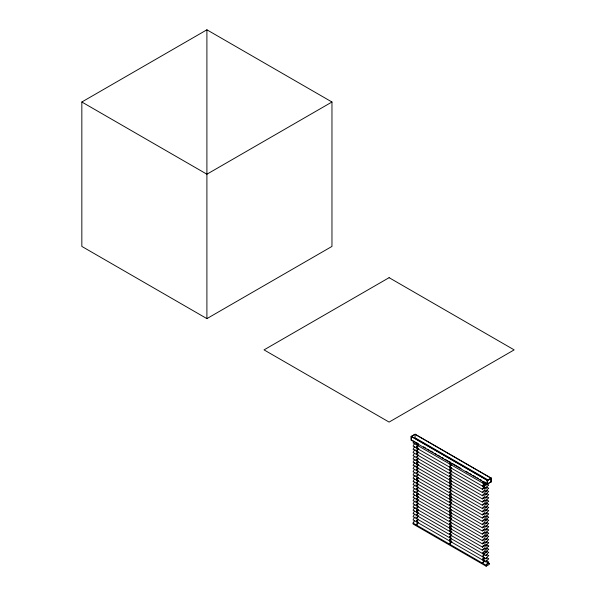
<?xml version="1.0" encoding="UTF-8"?>
<svg xmlns="http://www.w3.org/2000/svg" width="596" height="596" viewBox="0 0 596 596"><rect width="100%" height="100%" fill="white"/><g stroke="black" fill="none" stroke-linecap="round" stroke-linejoin="round"><path stroke-width="0.89" d="M482.589 482.983L483.058 482L483.46 482.224A4.172 2.406 -60 0 1 483.647 481.918M482.589 486.187L483.058 485.204L483.46 485.435A4.172 2.406 -60 0 1 484.779 483.788M483.647 488.333A4.172 2.406 -60 0 0 483.46 488.645L483.058 488.415L482.589 489.398L413.095 449.28A4.224 2.436 -60 0 1 414.898 446.65M483.647 491.544A4.172 2.406 -60 0 0 483.46 491.856L483.058 491.625L482.589 492.609L413.095 452.491A4.224 2.436 -60 0 1 415.151 449.645M483.647 542.896A4.172 2.406 -60 0 0 483.46 543.209L483.058 542.978L482.589 543.962L413.095 503.843A4.224 2.436 -60 0 1 415.151 500.998M482.589 553.595L483.058 552.604L483.46 552.835A4.172 2.406 -60 0 1 483.647 552.522M482.589 556.798L483.058 555.815L483.46 556.046A4.172 2.406 -60 0 1 484.779 554.399M482.589 560.009L483.058 559.026L483.46 559.257A4.172 2.406 -60 0 1 484.779 557.61M482.589 563.22L483.058 562.237L483.46 562.468A4.172 2.406 -60 0 1 484.779 560.821M483.647 494.755A4.172 2.406 -60 0 0 483.46 495.067L483.058 494.836L482.589 495.82L413.095 455.702A4.224 2.436 -60 0 1 414.652 453.295M483.647 497.965A4.172 2.406 -60 0 0 483.46 498.271L483.058 498.047L482.589 499.031L413.095 458.913A4.224 2.436 -60 0 1 414.898 456.275M483.647 501.169A4.172 2.406 -60 0 0 483.46 501.482L483.058 501.251L482.589 502.242L413.095 462.116A4.224 2.436 -60 0 1 415.151 459.27M483.647 504.38A4.172 2.406 -60 0 0 483.46 504.693L483.058 504.462L482.589 505.445L413.095 465.327A4.224 2.436 -60 0 1 414.898 462.697M483.647 507.591A4.172 2.406 -60 0 0 483.46 507.904L483.058 507.673L482.589 508.656L413.095 468.538A4.224 2.436 -60 0 1 415.151 465.692M483.647 510.802A4.172 2.406 -60 0 0 483.46 511.115L483.058 510.884L482.589 511.867L413.095 471.749A4.224 2.436 -60 0 1 414.652 469.343M483.647 514.013A4.172 2.406 -60 0 0 483.46 514.318L483.058 514.095L482.589 515.078L413.095 474.96A4.224 2.436 -60 0 1 414.898 472.323M483.647 517.216A4.172 2.406 -60 0 0 483.46 517.529L483.058 517.298L482.589 518.289L413.095 478.171A4.224 2.436 -60 0 1 415.151 475.325M483.647 520.427A4.172 2.406 -60 0 0 483.46 520.74L483.058 520.509L482.589 521.493L413.095 481.374A4.224 2.436 -60 0 1 414.652 478.975M483.647 523.638A4.172 2.406 -60 0 0 483.46 523.951L483.058 523.72L482.589 524.703L413.095 484.585A4.224 2.436 -60 0 1 414.898 481.955M483.647 526.849A4.172 2.406 -60 0 0 483.46 527.162L483.058 526.931L482.589 527.914L413.095 487.796A4.224 2.436 -60 0 1 415.151 484.95M483.647 530.06A4.172 2.406 -60 0 0 483.46 530.365L483.058 530.142L482.589 531.125L413.095 491.007A4.224 2.436 -60 0 1 414.898 488.37M483.647 533.271A4.172 2.406 -60 0 0 483.46 533.576L483.058 533.346L482.589 534.336L413.095 494.218A4.224 2.436 -60 0 1 415.151 491.372M483.647 536.475A4.172 2.406 -60 0 0 483.46 536.787L483.058 536.556L482.589 537.54L413.095 497.422A4.224 2.436 -60 0 1 414.652 495.023M483.647 539.685A4.172 2.406 -60 0 0 483.46 539.998L483.058 539.767L482.589 540.751L413.095 500.633A4.224 2.436 -60 0 1 414.898 498.003M483.647 549.318A4.172 2.406 -60 0 0 483.46 549.624L483.058 549.4L482.589 550.384L413.095 510.265A4.224 2.436 -60 0 1 415.151 507.42M486.232 483.304L484.667 486.239L484.667 487.841L483.773 488.362L483.326 488.102L483.326 486.269L485.487 482.201M483.773 488.362L483.773 486.53L485.941 482.462M484.265 487.506C486.329 487.677 481.836 489.316 483.602 487.744M484.883 487.692L484.883 553.714L483.2 554.459L483.602 553.766M451.626 538.464L451.381 538.695A4.172 2.406 -60 0 0 450.3 540.11A4.284 2.473 -60 0 0 449.831 541.093M81.838 102.005L206.901 29.8L331.965 102.005L331.965 246.416L206.901 318.622L81.838 246.416L81.838 102.005L206.901 174.211L331.965 102.005M411.113 436.443L415.084 434.149L491.32 478.163L491.32 481.836L487.349 484.131L411.113 440.109L411.113 436.443L487.349 480.458L491.32 478.163M415.285 434.268L411.315 436.555L411.315 440.228M491.126 481.717L487.155 484.012L487.155 480.346L491.126 478.052L491.32 481.836M414.652 520.695A4.224 2.436 -60 0 0 413.095 523.102L413.095 524.018L486.157 566.2L489.338 564.367L489.338 563.451L487.729 562.52M484.049 553.572L484.883 553.714M488.534 480.22L415.084 437.822L415.084 434.38L490.925 478.163L490.925 481.605M487.349 480.227L411.508 436.443L411.508 439.885M412.305 440.34L418.697 444.027M423.488 446.799L425.879 448.177M427.474 449.101L429.075 450.025M430.67 450.941L433.068 452.327M434.663 453.251L436.257 454.167M437.859 455.091L440.25 456.476M441.845 457.4L443.446 458.317M445.041 459.24L450.628 462.466M452.222 463.39L461.006 468.456M465.796 471.227L468.195 472.606M469.79 473.529L471.384 474.453M472.978 475.37L475.377 476.755M476.971 477.679L478.573 478.595M480.167 479.519L481.762 480.443M484.161 481.829L485.755 482.745M416.38 443.29L417.811 444.117M449.6 462.466L451.202 463.39M486.582 483.825L488.727 485.062A4.217 2.436 -60 0 0 486.157 488.251M416.671 444.929A4.284 2.473 -60 0 1 417.148 443.938L416.753 443.715A4.172 2.414 -60 0 1 417.14 443.104M450.3 462.243A4.172 2.414 -60 0 0 449.905 462.854L450.3 463.085A4.172 2.414 -60 0 1 450.911 462.191M486.157 485.047L413.095 442.865A4.224 2.436 -60 0 1 413.967 441.263M416.38 446.501L417.811 447.32M486.582 487.029L488.727 488.273A4.217 2.436 -60 0 0 486.157 491.462M418.474 445.503A4.172 2.414 -60 0 0 417.148 447.149L416.753 446.918A4.172 2.414 -60 0 1 418.072 445.272M449.429 467.048A4.284 2.473 -60 0 1 449.905 466.065L450.3 466.296A4.172 2.414 -60 0 1 451.626 464.642M484.22 485.978L484.667 486.239M418.474 448.713L418.072 448.483A4.172 2.414 -60 0 0 416.753 450.129L417.148 450.36A4.172 2.414 -60 0 1 418.474 448.713A4.284 2.473 -60 0 1 418.764 448.453M451.626 467.853L451.232 467.629A4.172 2.414 -60 0 0 449.905 469.275A4.284 2.473 -60 0 0 449.429 470.259M483.326 486.269L483.773 486.53M486.157 488.251L413.095 446.069A4.224 2.436 -60 0 1 415.151 443.223M484.22 487.588L484.667 487.841M449.6 468.888L451.202 469.812M486.582 490.24L488.727 491.477A4.217 2.436 -60 0 0 486.157 494.673M449.905 469.275L450.3 469.499A4.172 2.414 -60 0 1 451.381 468.083M449.429 473.47A4.284 2.473 -60 0 1 449.905 472.479A4.172 2.414 -60 0 1 451.232 470.833L451.626 471.063A4.172 2.414 -60 0 0 450.3 472.71A4.284 2.473 -60 0 0 449.831 473.693M484.734 490.635L486.157 491.462M416.38 452.915L417.811 453.742M449.6 472.099L451.202 473.023M485.867 493.041L488.727 494.687A4.217 2.436 -60 0 0 486.157 497.883M418.221 452.155A4.172 2.414 -60 0 0 417.148 453.571L416.753 453.34A4.172 2.414 -60 0 1 418.072 451.693M449.905 472.479L450.3 472.71M451.88 474.066A4.284 2.473 -60 0 0 451.626 474.274L451.232 474.043A4.172 2.414 -60 0 0 449.905 475.69A4.284 2.473 -60 0 0 449.429 476.673M484.734 493.846L486.157 494.673M449.6 475.31L451.202 476.226M486.582 496.662L488.727 497.898A4.217 2.436 -60 0 0 486.157 501.094M418.474 455.128A4.172 2.414 -60 0 0 417.148 456.782L416.753 456.551A4.172 2.414 -60 0 1 418.072 454.904M449.905 475.69L450.3 475.921A4.172 2.414 -60 0 1 451.626 474.274M418.474 458.339L418.072 458.115A4.172 2.414 -60 0 0 416.753 459.762L417.148 459.985A4.172 2.414 -60 0 1 418.474 458.339A4.284 2.473 -60 0 1 418.72 458.13M449.429 479.884A4.284 2.473 -60 0 1 449.905 478.901A4.172 2.414 -60 0 1 451.232 477.254L451.626 477.485M484.734 497.057L486.157 497.883M416.38 459.337L417.811 460.164M449.6 478.513L451.202 479.437M486.582 499.873L488.727 501.109A4.217 2.436 -60 0 0 486.157 504.298M449.905 478.901L450.3 479.132A4.172 2.414 -60 0 1 451.381 477.716M484.734 500.267L486.157 501.094M416.38 462.548L417.811 463.368M449.6 481.724L451.202 482.648M485.867 502.666L488.727 504.32A4.217 2.436 -60 0 0 486.157 507.509M418.474 461.55A4.172 2.414 -60 0 0 417.148 463.196L416.753 462.965A4.172 2.414 -60 0 1 418.072 461.319M449.429 483.095A4.284 2.473 -60 0 1 449.905 482.112L450.3 482.343A4.172 2.414 -60 0 1 451.626 480.696M451.626 483.9L451.232 483.676A4.172 2.414 -60 0 0 449.905 485.323A4.284 2.473 -60 0 0 449.429 486.306M484.734 503.478L486.157 504.298M449.6 484.935L451.202 485.859M486.582 506.287L488.727 507.524A4.217 2.436 -60 0 0 486.157 510.72M417.148 466.407L416.753 466.176A4.172 2.414 -60 0 1 418.072 464.53L418.474 464.761A4.172 2.414 -60 0 0 417.148 466.407A4.284 2.473 -60 0 0 416.671 467.391M449.905 485.323L450.3 485.546A4.172 2.414 -60 0 1 451.381 484.131M451.626 487.111L451.232 486.88A4.172 2.414 -60 0 0 449.905 488.526A4.284 2.473 -60 0 0 449.429 489.517M484.734 506.689L486.157 507.509M416.38 468.963L417.811 469.79M449.6 488.146L451.202 489.07M485.867 509.088L488.727 510.735A4.217 2.436 -60 0 0 486.157 513.931M418.221 468.203A4.172 2.414 -60 0 0 417.148 469.618L416.753 469.387A4.172 2.414 -60 0 1 418.072 467.741M449.905 488.526L450.3 488.757A4.172 2.414 -60 0 1 451.381 487.342M484.734 509.893L486.157 510.72M486.582 512.709L488.727 513.946A4.217 2.436 -60 0 0 486.157 517.142M418.474 471.183A4.172 2.414 -60 0 0 417.148 472.829L416.753 472.598A4.172 2.414 -60 0 1 418.072 470.952M449.429 492.728A4.284 2.473 -60 0 1 449.905 491.737L450.3 491.968A4.172 2.414 -60 0 1 451.626 490.322A4.284 2.473 -60 0 1 451.88 490.113M418.474 474.386L418.072 474.163A4.172 2.414 -60 0 0 416.753 475.809L417.148 476.033A4.172 2.414 -60 0 1 418.474 474.386A4.284 2.473 -60 0 1 418.764 474.133M451.626 493.533L451.232 493.302A4.172 2.414 -60 0 0 449.905 494.948A4.284 2.473 -60 0 0 449.429 495.932M484.734 513.104L486.157 513.931M449.6 494.561L451.202 495.485M486.582 515.92L488.727 517.157A4.217 2.436 -60 0 0 486.157 520.353M449.905 494.948L450.3 495.179A4.172 2.414 -60 0 1 451.381 493.764M484.734 516.315L486.157 517.142M416.38 478.595L417.811 479.422M449.6 497.772L451.202 498.696M485.867 518.714L488.727 520.368A4.217 2.436 -60 0 0 486.157 523.556M418.474 477.597A4.172 2.414 -60 0 0 417.148 479.244L416.753 479.013A4.172 2.414 -60 0 1 418.072 477.366M449.429 499.143A4.284 2.473 -60 0 1 449.905 498.159L450.3 498.39A4.172 2.414 -60 0 1 451.626 496.744M418.474 480.808L418.072 480.577A4.172 2.414 -60 0 0 416.753 482.224L417.148 482.455A4.172 2.414 -60 0 1 418.474 480.808A4.284 2.473 -60 0 1 418.72 480.6M451.88 499.739A4.284 2.473 -60 0 0 451.626 499.947L451.232 499.724A4.172 2.414 -60 0 0 449.905 501.37A4.284 2.473 -60 0 0 449.429 502.353M484.734 519.526L486.157 520.353M449.6 500.983L451.202 501.907M486.582 522.334L488.727 523.579A4.217 2.436 -60 0 0 486.157 526.767M449.905 501.37L450.3 501.601A4.172 2.414 -60 0 1 451.626 499.947M451.626 503.158L451.232 502.927A4.172 2.414 -60 0 0 449.905 504.581A4.284 2.473 -60 0 0 449.429 505.564M484.734 522.737L486.157 523.556M416.38 485.01L417.811 485.837M449.6 504.194L451.202 505.117M486.582 525.545L488.727 526.782A4.217 2.436 -60 0 0 486.157 529.978M418.221 484.25A4.172 2.414 -60 0 0 417.148 485.665L416.753 485.435A4.172 2.414 -60 0 1 418.072 483.788M449.905 504.581L450.3 504.805A4.172 2.414 -60 0 1 451.381 503.389M484.734 525.94L486.157 526.767M416.38 488.221L417.811 489.048M486.582 528.756L488.727 529.993A4.217 2.436 -60 0 0 486.157 533.189M418.474 487.23A4.172 2.414 -60 0 0 417.148 488.876L416.753 488.645A4.172 2.414 -60 0 1 418.072 486.999M449.429 508.775A4.284 2.473 -60 0 1 449.905 507.785L450.3 508.015A4.172 2.414 -60 0 1 451.626 506.369M418.474 490.433L418.072 490.21A4.172 2.414 -60 0 0 416.753 491.856L417.148 492.08A4.172 2.414 -60 0 1 418.474 490.433A4.284 2.473 -60 0 1 418.764 490.18M451.626 509.58L451.232 509.349A4.172 2.414 -60 0 0 449.905 510.995A4.284 2.473 -60 0 0 449.429 511.979M484.734 529.151L486.157 529.978M449.6 510.608L451.202 511.532M486.582 531.967L488.727 533.204A4.217 2.436 -60 0 0 486.157 536.4M449.905 510.995L450.3 511.226A4.172 2.414 -60 0 1 451.381 509.811M449.429 515.19A4.284 2.473 -60 0 1 449.905 514.206A4.172 2.414 -60 0 1 451.232 512.56L451.626 512.791A4.172 2.414 -60 0 0 450.3 514.437A4.284 2.473 -60 0 0 449.831 515.421M484.734 532.362L486.157 533.189M416.38 494.643L417.811 495.47M449.6 513.819L451.202 514.743M485.867 534.761L488.727 536.415A4.217 2.436 -60 0 0 486.157 539.603M418.221 493.875A4.172 2.414 -60 0 0 417.148 495.291L416.753 495.067A4.172 2.414 -60 0 1 418.072 493.413M449.905 514.206L450.3 514.437M451.88 515.786A4.284 2.473 -60 0 0 451.626 515.994L451.232 515.771A4.172 2.414 -60 0 0 449.905 517.417A4.284 2.473 -60 0 0 449.429 518.401M484.734 535.573L486.157 536.4M449.6 517.03L451.202 517.954M486.582 538.382L488.727 539.626A4.217 2.436 -60 0 0 486.157 542.814M418.474 496.855A4.172 2.414 -60 0 0 417.148 498.502L416.753 498.271A4.172 2.414 -60 0 1 418.072 496.624M449.905 517.417L450.3 517.648A4.172 2.414 -60 0 1 451.626 515.994M418.474 500.066L418.072 499.835A4.172 2.414 -60 0 0 416.753 501.482L417.148 501.713A4.172 2.414 -60 0 1 418.474 500.066A4.284 2.473 -60 0 1 418.72 499.858M449.429 521.612A4.284 2.473 -60 0 1 449.905 520.628A4.172 2.414 -60 0 1 451.232 518.982L451.626 519.205M484.734 538.784L486.157 539.603M416.38 501.057L417.811 501.884M449.6 520.241L451.202 521.165M486.582 541.593L488.727 542.829A4.217 2.436 -60 0 0 486.157 546.025M449.905 520.628L450.3 520.852A4.172 2.414 -60 0 1 451.381 519.436M484.734 541.987L486.157 542.814M416.38 504.268L417.811 505.095M449.6 523.452L451.202 524.376M485.867 544.394L488.727 546.04M418.474 503.277A4.172 2.414 -60 0 0 417.148 504.924L416.753 504.693A4.172 2.414 -60 0 1 418.072 503.046M449.429 524.823A4.284 2.473 -60 0 1 449.905 523.832L450.3 524.063A4.172 2.414 -60 0 1 451.626 522.416M451.626 525.627L451.232 525.396A4.172 2.414 -60 0 0 449.905 527.043A4.284 2.473 -60 0 0 449.429 528.026M484.734 545.198L486.157 546.025M449.6 526.663L451.202 527.579M486.582 548.015L488.727 549.251A4.217 2.436 -60 0 0 486.157 552.447M417.148 508.135L416.753 507.904A4.172 2.414 -60 0 1 418.072 506.257L418.474 506.481A4.172 2.414 -60 0 0 417.148 508.135A4.284 2.473 -60 0 0 416.671 509.118M449.905 527.043L450.3 527.274A4.172 2.414 -60 0 1 451.381 525.858M483.669 545.288A4.224 2.436 -60 0 0 482.581 547.173L413.095 507.054A4.224 2.436 -60 0 1 414.898 504.417M484.734 548.409L486.157 549.236M416.38 510.69L417.811 511.517M449.6 529.866L451.202 530.79M485.867 550.808L488.727 552.462A4.217 2.436 -60 0 0 486.157 555.651M418.221 509.923A4.172 2.414 -60 0 0 417.148 511.338L416.753 511.115A4.172 2.414 -60 0 1 418.072 509.461M449.905 530.254L450.3 530.485A4.172 2.414 -60 0 1 451.626 528.838L451.232 528.607A4.172 2.414 -60 0 0 449.905 530.254A4.284 2.473 -60 0 0 449.429 531.237M451.88 531.833A4.284 2.473 -60 0 0 451.626 532.049L451.232 531.818A4.172 2.414 -60 0 0 449.905 533.465A4.284 2.473 -60 0 0 449.429 534.448M484.734 551.62L486.157 552.447M486.582 554.429L488.727 555.673A4.217 2.436 -60 0 0 486.157 558.862M418.474 512.903A4.172 2.414 -60 0 0 417.148 514.549L416.753 514.318A4.172 2.414 -60 0 1 418.072 512.672M449.905 533.465L450.3 533.696A4.172 2.414 -60 0 1 451.626 532.049M418.474 516.114L418.072 515.883A4.172 2.414 -60 0 0 416.753 517.529L417.148 517.76A4.172 2.414 -60 0 1 418.474 516.114A4.284 2.473 -60 0 1 418.764 515.853M451.626 535.253L451.232 535.029A4.172 2.414 -60 0 0 449.905 536.676A4.284 2.473 -60 0 0 449.429 537.659M486.157 555.651L413.095 513.469A4.224 2.436 -60 0 1 414.652 511.07M449.6 536.288L451.202 537.212M486.582 557.64L488.727 558.877A4.217 2.436 -60 0 0 486.157 562.073M449.905 536.676L450.3 536.899A4.172 2.414 -60 0 1 451.381 535.484M486.157 558.862L413.095 516.68A4.224 2.436 -60 0 1 414.898 514.05M416.38 520.315L417.811 521.142M449.6 539.499L451.202 540.423M482.76 558.638L484.354 559.562M485.867 560.441L488.727 562.088A4.217 2.436 -60 0 0 486.157 565.284M418.474 519.325A4.172 2.414 -60 0 0 417.148 520.971L416.753 520.74A4.172 2.414 -60 0 1 418.072 519.094M449.429 540.87A4.284 2.473 -60 0 1 449.905 539.879L450.3 540.11M418.474 522.536L418.072 522.305A4.172 2.414 -60 0 0 416.753 523.951L417.148 524.182A4.172 2.414 -60 0 1 418.474 522.536A4.284 2.473 -60 0 1 418.72 522.32M451.88 541.466A4.284 2.473 -60 0 0 451.626 541.675L451.232 541.444A4.172 2.414 -60 0 0 449.905 543.09A4.284 2.473 -60 0 0 449.429 544.081M486.157 562.073L413.095 519.891A4.224 2.436 -60 0 1 415.151 517.045M449.905 543.09L450.3 543.321A4.172 2.414 -60 0 1 451.626 541.675M489.338 563.451A4.775 2.756 -60 0 0 486.157 565.284L413.095 523.102A4.775 2.756 -60 0 1 413.87 522.312M487.349 480.458L487.349 484.131M486.157 565.284L486.157 566.2M206.901 29.8L206.901 318.622M449.831 544.304A4.284 2.473 -60 0 1 450.3 543.321M416.671 525.165A4.284 2.473 -60 0 1 417.148 524.182M482.887 562.557A4.209 2.429 -60 0 1 484.138 560.821M416.671 521.954A4.284 2.473 -60 0 1 417.148 520.971M449.905 539.879A4.172 2.406 -60 0 1 450.986 538.464M416.671 518.743A4.284 2.473 -60 0 1 417.148 517.76M451.269 534.977A4.284 2.473 -60 0 1 451.522 534.768M416.671 515.533A4.284 2.473 -60 0 1 417.148 514.549M451.269 528.563A4.284 2.473 -60 0 1 451.522 528.347M416.671 512.329A4.284 2.473 -60 0 1 417.148 511.338M418.511 506.436A4.284 2.473 -60 0 1 418.764 506.228M416.671 505.907A4.284 2.473 -60 0 1 417.148 504.924M449.905 523.832A4.172 2.414 -60 0 1 450.986 522.416M451.232 518.982A4.284 2.473 -60 0 1 451.485 518.766M416.671 502.696A4.284 2.473 -60 0 1 417.148 501.713M416.671 499.485A4.284 2.473 -60 0 1 417.148 498.502M451.232 512.56A4.284 2.473 -60 0 1 451.485 512.351M416.671 496.282A4.284 2.473 -60 0 1 417.148 495.291M416.671 493.071A4.284 2.473 -60 0 1 417.148 492.08M416.671 489.86A4.284 2.473 -60 0 1 417.148 488.876M449.905 507.785A4.172 2.414 -60 0 1 450.986 506.369M451.269 502.882A4.284 2.473 -60 0 1 451.522 502.674M416.671 486.649A4.284 2.473 -60 0 1 417.148 485.665M482.887 559.346A4.209 2.429 -60 0 1 484.138 557.61M449.831 537.89A4.284 2.473 -60 0 1 450.3 536.899M482.887 556.135A4.209 2.429 -60 0 1 484.138 554.399M449.831 534.679A4.284 2.473 -60 0 1 450.3 533.696M482.887 552.924A4.209 2.429 -60 0 1 483.669 551.71M449.831 531.468A4.284 2.473 -60 0 1 450.3 530.485M482.887 549.713A4.209 2.429 -60 0 1 483.669 548.499M482.589 547.173A4.276 2.473 -60 0 1 483.058 546.189L483.46 546.42A4.172 2.406 -60 0 1 483.647 546.107M449.831 528.257A4.284 2.473 -60 0 1 450.3 527.274M482.723 543.627A4.217 2.436 -60 0 1 483.669 542.084M449.831 525.046A4.284 2.473 -60 0 1 450.3 524.063M449.831 521.843A4.284 2.473 -60 0 1 450.3 520.852M482.887 540.088A4.209 2.429 -60 0 1 483.669 538.873M449.831 518.632A4.284 2.473 -60 0 1 450.3 517.648M482.887 536.877A4.209 2.429 -60 0 1 483.669 535.662M482.887 533.666A4.209 2.429 -60 0 1 483.669 532.452M449.831 512.21A4.284 2.473 -60 0 1 450.3 511.226M482.887 530.462A4.209 2.429 -60 0 1 483.669 529.241M449.831 508.999A4.284 2.473 -60 0 1 450.3 508.015M482.887 527.251A4.209 2.429 -60 0 1 483.669 526.037M449.831 505.795A4.284 2.473 -60 0 1 450.3 504.805M482.887 524.04A4.209 2.429 -60 0 1 483.669 522.826M449.831 502.584A4.284 2.473 -60 0 1 450.3 501.594M482.887 520.83A4.209 2.429 -60 0 1 483.669 519.615M449.831 499.373A4.284 2.473 -60 0 1 450.3 498.39M482.887 517.619A4.209 2.429 -60 0 1 483.669 516.404M449.831 496.163A4.284 2.473 -60 0 1 450.3 495.179M482.887 514.415A4.209 2.429 -60 0 1 483.669 513.193M449.831 492.952A4.284 2.473 -60 0 1 450.3 491.968M482.887 511.204A4.209 2.429 -60 0 1 483.669 509.99M449.831 489.741A4.284 2.473 -60 0 1 450.3 488.757M482.887 507.993A4.209 2.429 -60 0 1 483.669 506.779M449.831 486.537A4.284 2.473 -60 0 1 450.3 485.546M482.887 504.782A4.209 2.429 -60 0 1 483.669 503.568M449.831 483.326A4.284 2.473 -60 0 1 450.3 482.343M482.887 501.571A4.209 2.429 -60 0 1 483.669 500.357M449.831 480.115A4.284 2.473 -60 0 1 450.3 479.132M482.887 498.36A4.209 2.429 -60 0 1 483.669 497.146M416.671 483.438A4.284 2.473 -60 0 1 417.148 482.455M416.671 480.227A4.284 2.473 -60 0 1 417.148 479.244M416.671 477.023A4.284 2.473 -60 0 1 417.148 476.033M416.671 473.813A4.284 2.473 -60 0 1 417.148 472.829M416.671 470.602A4.284 2.473 -60 0 1 417.148 469.618M486.157 485.047A4.217 2.436 -60 0 1 486.82 483.751M482.887 482.313A4.209 2.429 -60 0 1 483.453 481.382M449.429 463.837A4.284 2.473 -60 0 1 449.905 462.854M449.831 464.068A4.284 2.473 -60 0 1 450.3 463.085M417.148 443.938A4.172 2.414 -60 0 1 417.543 443.327M449.905 498.159A4.172 2.414 -60 0 1 450.986 496.744M451.269 493.257A4.284 2.473 -60 0 1 451.522 493.041M449.905 491.737A4.172 2.414 -60 0 1 450.986 490.322M451.269 486.835A4.284 2.473 -60 0 1 451.522 486.627M418.511 464.716A4.284 2.473 -60 0 1 418.764 464.5M486.157 549.236A4.217 2.436 -60 0 1 488.727 546.04M449.831 476.904A4.284 2.473 -60 0 1 450.3 475.921M482.887 495.157A4.209 2.429 -60 0 1 483.669 493.935M482.723 492.274A4.217 2.436 -60 0 1 483.669 490.732M482.723 489.063A4.217 2.436 -60 0 1 483.669 487.521M449.831 470.49A4.284 2.473 -60 0 1 450.3 469.499M416.671 464.18A4.284 2.473 -60 0 1 417.148 463.196M449.905 482.112A4.172 2.414 -60 0 1 450.986 480.696M451.232 477.254A4.284 2.473 -60 0 1 451.485 477.046M416.671 460.976A4.284 2.473 -60 0 1 417.148 459.985M416.671 457.765A4.284 2.473 -60 0 1 417.148 456.782M451.232 470.833A4.284 2.473 -60 0 1 451.485 470.624M416.671 454.554A4.284 2.473 -60 0 1 417.148 453.571M416.671 451.343A4.284 2.473 -60 0 1 417.148 450.36M449.831 467.279A4.284 2.473 -60 0 1 450.3 466.296M482.887 485.524A4.209 2.429 -60 0 1 484.138 483.788M416.671 448.132A4.284 2.473 -60 0 1 417.148 447.149M449.905 466.065A4.172 2.414 -60 0 1 450.986 464.649M389.099 277.676L264.035 349.882L389.099 422.087L514.162 349.882L389.099 277.676"/></g></svg>
